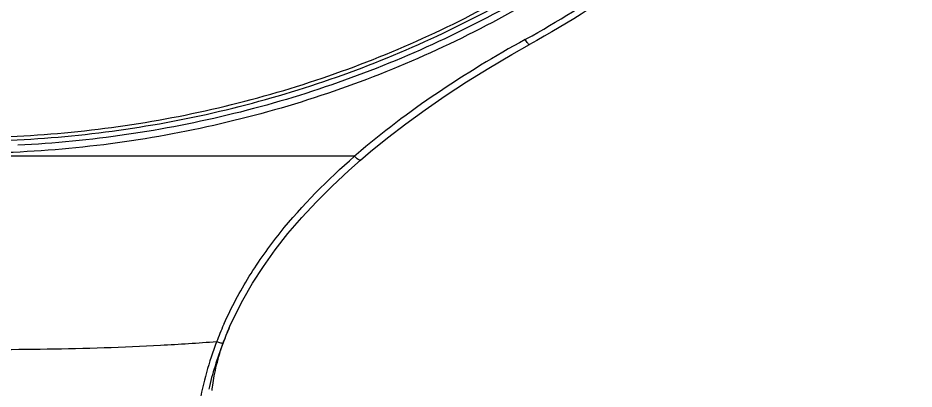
# Model space of a CAD drawing. Header units: millimetres. Extents: x 19741 to 22117, y -10160 to -6800.
# Drawn here: x 20996.27 to 21045.73, y -8229.61 to -8209.15 of the extents above; entities that cross this region are included whole.
import ezdxf

# ---------------------------------------------------------------- set-up
doc = ezdxf.new("R2010")
doc.units = ezdxf.units.MM

msp = doc.modelspace()

# ---------------------------------------------------------------- linework, layer by layer
at = {"linetype": 'Continuous'}
for p, q in [((21024.26, -8210.344), (21024.321, -8210.309)), ((21024.26, -8210.344), (21024.322, -8210.31)), ((21024.502, -8210.619), (21024.502, -8210.619)), ((21014.848, -8216.779), (20994.821, -8216.779)), ((21014.936, -8216.704), (21014.848, -8216.779)), ((21014.938, -8216.706), (21014.848, -8216.779)), ((21015.176, -8216.994), (21015.176, -8216.995)), ((21007.933, -8226.246), (21007.973, -8226.156))]:
    msp.add_line(p, q, dxfattribs=at)
for points in [[(21015.176, -8216.995), (21015.727, -8216.525), (21016.677, -8215.754), (21017.681, -8214.983), (21018.741, -8214.211), (21019.857, -8213.442), (21021.028, -8212.677), (21022.254, -8211.916), (21023.536, -8211.162), (21024.502, -8210.619)], [(21007.973, -8226.156), (21008.21, -8225.644), (21008.689, -8224.709), (21009.225, -8223.779), (21009.819, -8222.857), (21010.469, -8221.946), (21011.175, -8221.046), (21011.934, -8220.158), (21012.747, -8219.283), (21013.612, -8218.419), (21014.528, -8217.566), (21015.176, -8216.994)], [(21006.984, -8229.7), (21006.995, -8229.609), (21007.008, -8229.506), (21007.023, -8229.396), (21007.04, -8229.277), (21007.061, -8229.149), (21007.084, -8229.016), (21007.11, -8228.878), (21007.138, -8228.734), (21007.17, -8228.587), (21007.203, -8228.437), (21007.24, -8228.284), (21007.279, -8228.129), (21007.321, -8227.974), (21007.365, -8227.818), (21007.411, -8227.662), (21007.46, -8227.505), (21007.511, -8227.348), (21007.562, -8227.195), (21007.615, -8227.046), (21007.668, -8226.901), (21007.72, -8226.763), (21007.771, -8226.634), (21007.82, -8226.512), (21007.866, -8226.401), (21007.91, -8226.299), (21007.933, -8226.246)]]:
    msp.add_lwpolyline(points, dxfattribs=at)
for centre, radius, start, end in [((21027.206, -8234.775), 21.429, 156.0374, 157.435), ((21027.3, -8234.816), 21.531, 155.8489, 156.0384), ((21027.039, -8234.705), 21.248, 157.4351, 158.7749), ((21026.205, -8234.285), 19.962, 156.2526, 158.8684), ((21025.014, -8233.846), 18.693, 158.8068, 166.9641)]:
    msp.add_arc(centre, radius, start, end, dxfattribs=at)
for points, knots in [([(21024.322, -8210.31), (21027.778, -8208.399), (21034.312, -8203.932), (21042.582, -8195.521), (21048.972, -8185.738), (21053.225, -8174.957), (21055.176, -8163.594), (21054.746, -8152.088), (21051.952, -8140.885), (21046.906, -8130.418), (21039.806, -8121.087), (21030.93, -8113.248), (21020.619, -8107.196), (21009.267, -8103.154), (20997.305, -8101.275), (20985.186, -8101.628), (20973.371, -8104.197), (20965.953, -8107.343), (20962.447, -8109.243)], [0, 0, 0, 0, 0.063059, 0.125441, 0.187164, 0.248341, 0.309174, 0.36992, 0.430848, 0.492201, 0.554154, 0.616784, 0.680067, 0.743881, 0.808029, 0.872266, 0.936332, 1, 1, 1, 1]), ([(21052.817, -8154.049), (21053.241, -8157.909), (21053.247, -8165.756), (21050.709, -8177.259), (21046.57, -8186.219), (21042.17, -8192.774), (21037.055, -8198.902), (21029.449, -8205.569), (21020.615, -8210.594), (21013.017, -8213.533), (21005.116, -8215.728), (20998.963, -8216.495), (20994.861, -8216.606)], [0, 0, 0, 0, 0.12171, 0.243718, 0.366572, 0.428535, 0.49084, 0.616364, 0.743251, 0.807206, 0.871376, 1, 1, 1, 1]), ([(20995.849, -8215.684), (20999.835, -8215.512), (21007.776, -8214.399), (21019.086, -8210.489), (21029.34, -8204.497), (21038.11, -8196.664), (21045.03, -8187.307), (21049.809, -8176.81), (21052.242, -8165.613), (21052.229, -8157.98), (21051.818, -8154.225)], [0, 0, 0, 0, 0.128662, 0.256656, 0.383555, 0.509093, 0.633223, 0.756131, 0.878211, 1, 1, 1, 1]), ([(20995.862, -8215.886), (20999.864, -8215.713), (21007.836, -8214.596), (21019.193, -8210.674), (21029.492, -8204.662), (21038.303, -8196.801), (21045.261, -8187.41), (21050.073, -8176.872), (21052.533, -8165.627), (21052.533, -8157.961), (21052.126, -8154.188)], [0, 0, 0, 0, 0.128621, 0.256581, 0.383459, 0.508993, 0.633134, 0.756067, 0.878179, 1, 1, 1, 1]), ([(21052.537, -8154.155), (21052.94, -8157.934), (21052.935, -8165.613), (21050.475, -8176.874), (21046.475, -8185.662), (21042.221, -8192.111), (21037.276, -8198.153), (21029.917, -8204.762), (21021.353, -8209.806), (21013.971, -8212.808), (21006.283, -8215.099), (21000.281, -8215.975), (20996.271, -8216.174)], [0, 0, 0, 0, 0.121758, 0.24381, 0.366687, 0.428646, 0.490941, 0.616431, 0.743275, 0.80721, 0.871365, 1, 1, 1, 1]), ([(21055.321, -8162.73), (21055.191, -8165.161), (21054.609, -8170.02), (21052.791, -8177.139), (21050.055, -8183.991), (21045.234, -8192.643), (21037.121, -8202.285), (21028.909, -8208.188), (21024.502, -8210.619)], [0, 0, 0, 0, 0.123054, 0.24641, 0.370261, 0.494768, 0.745674, 1, 1, 1, 1]), ([(21024.26, -8210.344), (21022.606, -8211.256), (21019.38, -8213.21), (21016.36, -8215.479), (21014.936, -8216.704)], [0, 0, 0, 0, 0.501367, 1, 1, 1, 1]), ([(21024.501, -8210.618), (21024.49, -8210.623), (21024.449, -8210.599), (21024.4, -8210.544), (21024.33, -8210.454), (21024.284, -8210.383), (21024.26, -8210.344)], [0, 0, 0, 0, 0.098424, 0.312983, 0.633578, 1, 1, 1, 1]), ([(21007.653, -8226.007), (21008.056, -8225.108), (21008.986, -8223.368), (21011.272, -8220.164), (21013.371, -8218.071), (21014.849, -8216.779)], [0, 0, 0, 0, 0.250864, 0.500313, 1, 1, 1, 1]), ([(21015.175, -8216.994), (21015.163, -8217.003), (21015.112, -8216.996), (21015.002, -8216.926), (21014.911, -8216.844), (21014.848, -8216.779)], [0, 0, 0, 0, 0.111619, 0.326074, 1, 1, 1, 1]), ([(21007.232, -8227.013), (21006.205, -8227.089), (21004.139, -8227.227), (20999.976, -8227.4), (20996.839, -8227.443), (20994.744, -8227.453)], [0, 0, 0, 0, 0.247176, 0.497072, 1, 1, 1, 1]), ([(21007.232, -8227.013), (21006.81, -8228.119), (21006.378, -8229.653), (21006.165, -8231.219), (21006.125, -8231.612)], [0, 0, 0, 0, 0.749565, 1, 1, 1, 1]), ([(21007.586, -8227.088), (21007.58, -8227.098), (21007.532, -8227.094), (21007.464, -8227.084), (21007.354, -8227.053), (21007.275, -8227.027), (21007.232, -8227.013)], [0, 0, 0, 0, 0.094547, 0.310615, 0.631074, 1, 1, 1, 1])]:
    msp.add_open_spline(points, degree=3, knots=knots, dxfattribs=at)

doc.saveas('drawing.dxf')
